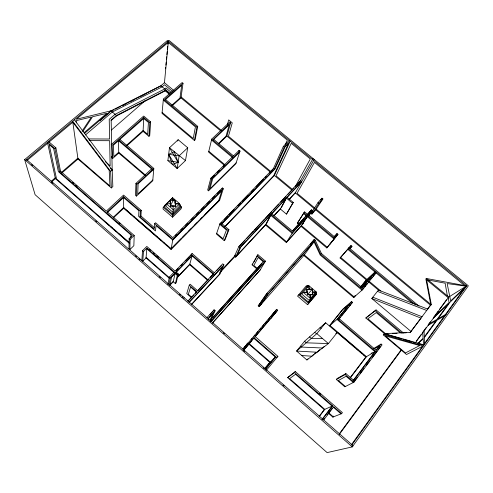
<?xml version="1.0" encoding="UTF-8"?>
<svg xmlns="http://www.w3.org/2000/svg" width="493" height="493" viewBox="0 0 493 493"><rect width="100%" height="100%" fill="white"/><g stroke="black" fill="none" stroke-linecap="round" stroke-linejoin="round"><path stroke-width="0.74" d="M129.215 243.209L55.407 178.626L47.433 142.243L54.896 148.72L59.591 171.977L132.364 235.475L129.141 238.594L129 248.755L129.905 249.55L133.856 245.693L134.195 235.438L107.24 211.928L123.595 196.713L140.376 211.238L140.086 216.858L154.118 229.017L154.691 223.619L155.566 222.768L172.803 237.675L222.374 187.95L223.286 188.72L219.656 200.213L171.046 249.384L123.669 208.262L123.595 196.713M129.905 249.55L130.084 239.419L134.195 235.438M130.842 237.903L130.904 234.927L58.371 171.626L53.608 148.418L49.14 144.541L56.572 178.984L129.56 242.839M118.486 139.766L118.745 153.07L112.589 158.561L112.09 145.398L118.486 139.766L152.078 168.415L135.926 183.421L135.532 195.345L136.407 196.103L152.762 180.74L153.816 168.409L119.337 139.014L143.746 117.513L149.829 122.634L148.941 136.321L143.087 131.366L143.746 117.513M136.407 196.103L136.838 184.203L153.816 168.409M140.086 216.858L140.949 216.033L141.257 210.394L123.564 195.092L106.309 211.121L60.516 171.176L55.888 147.882L48.431 141.411M111.196 144.634L143.691 116.052L150.642 121.907L149.73 135.618L148.941 136.321M214.356 272.771L192.134 253.556L175.12 271.138L146.815 246.445L142.532 250.678L141.867 260.396L142.773 261.198L146.045 257.938L146.883 248.145L174.257 272.031L174.121 272.647L146.822 248.823M142.773 261.198L143.481 251.51L146.883 248.145M152.078 168.415L152.01 169.265L118.505 140.684L113.445 145.145L113.834 156.577L118.727 152.214L145.94 175.502M165.556 68.823L165.697 67.325M165.907 65.076L166.19 62.075M166.4 59.826L166.677 56.824M166.887 54.575L167.164 51.58M167.38 49.331L167.657 46.33M167.866 44.08L168.144 41.079L168.97 40.395L468.35 285.829L352.273 446.904L327.118 452.605L35.108 194.71L24.65 159.59L167.447 40.506L168.144 41.079M121.937 105.724L160.909 85.788L164.465 82.707L168.353 41.252L466.655 285.897L351.977 444.735L351.275 444.902L422.464 346.357M163.386 99.068L162.031 113.365L194.384 140.48L195.129 139.778L197.736 126.368L165.044 99.099L183.014 83.262L182.157 82.553L163.386 99.068L196.96 127.089L194.384 140.48M169.943 93.824L165.938 90.496L165.987 90.016L116.453 115.467L111.165 120.015L112.194 170.405M167.873 160.632L169.487 147.74L178.158 139.722L187.734 147.777L185.454 160.607L177.141 168.495L167.873 160.632L178.109 162.302L174.3 151.801L168.668 154.309L172.501 164.557L178.109 162.302L169.487 147.74L185.454 160.607M179.187 205.489L179.526 203.621L172.624 197.711L163.257 207.202L163.029 208.995L172.568 217.203L181.165 208.73L181.51 206.943L180.383 205.982M172.316 198.05L164.822 205.322L164.57 207.183L172.796 214.252L180.21 206.961L180.561 205.106L179.458 204.164M166.086 205.673L166.344 203.8L170.313 203.745L170.436 206.16L173.08 206.123L173.216 210.117L179.458 203.997L175.52 204.053L175.656 206.456L173.018 206.493L173.08 206.123M172.026 105.89L180.986 97.904L183.014 83.262M175.656 206.456L175.514 200.891L173.628 199.492L170.239 200.959L170.251 204.12L170.313 203.745M170.436 206.16L170.239 200.959M179.119 155.874L177.141 168.495L168.668 154.309L179.119 155.874L187.734 147.777M172.975 211.583L173.277 209.747L166.344 203.8M172.796 214.252L173.098 212.434L180.561 205.106M172.568 217.203L172.858 215.453L181.51 206.943M175.514 200.891L175.52 204.053M171.046 249.384L172.877 239.358L223.286 188.72M167.916 284.381L169.358 277.091L174.257 272.031M168.994 284.467L170.319 277.929L175.212 272.869L177.431 274.798L175.385 283.611L173.259 281.749L175.212 272.869M213.29 274.262L213.524 273.658L192.245 255.245L176.081 271.97L175.946 272.592L192.067 255.898L213.29 274.262L210.209 277.559M176.081 271.97L178.293 273.905L176.217 282.742L175.385 283.611M218.824 143.814L226.903 136.05L230.65 122.658L229.775 121.937L211.731 139.1L208.613 152.097L224.734 165.611M210.831 178.213L207.67 190.07L208.545 190.809L235.876 163.651L240.017 151.098L239.123 150.359L210.831 178.213L211.737 178.977L208.545 190.809M192.134 253.556L190.366 255.861M227.322 124.871L228.684 119.891L232.258 122.849L228.444 136.271L270.768 171.428M177.203 277.645L189.651 264.692L192.245 255.245M197.576 290.722L190.138 284.233L189.281 285.145L186.761 293.569L191.703 297.895M221.924 189.392L222.374 187.95M239.123 150.359L238.84 151.222M289.237 140.388L283.352 146.403L273.467 168.433L220.026 223.594L216.439 234.009L224.235 240.676L225.005 239.869L228.931 229.676L221.758 223.563L274.367 169.179L284.313 147.191L290.192 141.177L274.367 175.49L225.005 226.798M195.487 293.317L196.719 291.634L189.281 285.145M221.758 223.563L221.505 224.284L275.112 168.846L285.065 146.92L288.59 143.315L273.652 175.828L224.722 226.675M224.235 240.676L228.136 230.508L228.931 229.676M187.833 301.143L222.731 263.81L223.902 264.821L220.088 273.874L191.481 304.662M235.629 257.149L240.005 247.566L301.704 181.43L300.594 180.512L238.84 246.574L234.514 256.194L235.629 257.149L265.511 224.987L270.922 214.424L292.571 232.616L286.322 242.55L265.511 224.987M285.133 145.01L287.333 140.135L168.242 42.429L76.347 119.257L110.98 110.826L160.909 85.788L169.999 93.35M208.256 319.593L209.205 317.535L213.457 312.839L209.913 320.314M213.426 311.182L214.073 309.801L215.139 310.726L210.203 321.048M177.505 141.047L178.158 139.722M266.59 223.526L270.959 215.01M280.351 209.02L286.254 197.995L292.596 203.276L286.451 214.122L280.351 209.02L274.077 215.768M281.441 207.547L286.23 198.611M257.254 269.264L252.089 264.846L257.901 254.708L265.419 261.111L260.064 270.189L212.458 323.118M253.926 262.023L256.095 258.036M256.822 256.705L257.901 254.708M295.128 186.841L310.3 158.98L291.227 143.327L276.055 175.816L292.75 189.682M299.534 182.428L313.03 158.499M289.212 199.48L295.325 192.905L314.22 159.473M286.981 197.212L293.317 202.494L286.451 214.122M257.124 255.565L263.687 261.167L263.324 261.795L258.227 257.445L253.821 265.45L257.648 268.722M298.968 224.605L297.334 223.237L303.91 212.711L304.625 211.916L307.466 214.282L311.49 209.815L312.408 210.585L308.76 216.193M303.762 213.296L297.334 223.237M304.175 212.643L304.625 211.916M305.259 216.932L306.745 215.077L303.91 212.711M311.49 209.815L307.503 214.443M300.952 226.262L307.669 215.848L334.568 238.273L326.81 247.917L300.952 226.262L286.322 242.55M307.922 215.768L302.08 224.814L303.546 223.187M311.003 213.358L318.028 202.568L321.972 198.192L322.884 198.95L315.705 209.833L311.884 214.091L311.003 213.358L312.913 211.232M320.721 200.109L321.972 198.192M311.884 214.091L318.94 203.326L322.884 198.95M82.836 131.502L92.567 116.73L106.827 113.328L84.112 132.672M82.078 131.132L91.427 117.001L76.125 120.656L76.415 122.868M355.157 295.837L354.22 297.002L304.31 254.918L259.145 306.677L258.215 305.876L266.473 293.896L314.275 239.407L315.23 240.214L321.436 253.525L362.497 287.998M267.305 293.07L259.743 304.021L262.258 301.149M259.145 306.677L267.465 294.746L315.23 240.214M260.674 304.828L268.315 293.89L313.992 241.736L320.197 255.01L362.01 290.143L363.828 287.881M424.578 343.43L444.409 315.976M445.475 314.503L464.418 288.282M310.572 244.226L312.636 241.385M310.615 244.436L311.428 243.32M313.055 241.083L314.275 239.407M416.443 340.922L420.954 334.741M422.31 332.886L426.371 327.321M428.177 324.85L430.389 321.812M433.495 317.56L434.826 315.736M435.251 315.156L438.197 311.12M439.454 309.394L446.479 299.769M415.451 342.703L448.79 297.02L466.655 285.897L426.346 278.496L425.841 278.865L430.759 304.68L427.252 309.425L427.77 309.099L378.439 290.087L368.32 281.62M339.178 433.982L401.142 349.87M339.307 434.425L401.401 350.11M378.439 290.087L371.79 298.499L421.065 318.17L410.121 332.584L431.283 304.347L426.346 278.496L448.79 297.02M328.486 413.3L332.824 417.09L341.631 413.639L342.401 412.604L295.282 371.556L287.666 377.62L324.246 409.597L332.676 405.838L294.487 372.548L287.666 377.62M332.824 417.09L333.57 416.098M357.419 377.034L353.308 382.488L346.08 376.258L338.432 380.491L345.39 386.512M360.161 373.398L363.822 368.554M366.102 365.523L369.762 360.679M372.049 357.647L377.077 350.985M377.989 349.771L380.276 346.745M340.601 317.024L338.74 319.347L352.569 302.363L351.595 301.543L342.943 309.074L329.373 325.904L337.6 318.946L375.592 351.287L353.672 380.3L345.889 373.595L337.101 378.569L336.374 379.518L344.804 386.808L353.937 382.167L382.05 344.89L381.058 344.052L373.602 348.551M321.997 419.432L332.091 406.096L295.566 374.249L289.601 378.606L324.788 409.356L319.291 416.579M322.638 419.099L332.676 405.838M323.488 419.728L324.406 418.514M327.155 414.878L332.202 408.204M353.043 380.627L374.914 351.688L337.027 319.427L349.901 303.435L342.425 309.924L329.897 325.46L366.441 356.667L350.233 378.008M376.085 350.135L379.283 345.901L374.378 348.853M323.673 420.011L333.706 406.731L341.631 413.639M381.058 344.052L376.307 350.344L339.313 318.866M350.104 377.718L365.972 356.827M383.314 334.889L383.77 334.599L423.321 345.913L406.515 354.516L383.314 334.889L384.485 333.662L410.62 332.294M383.77 334.599L384.485 333.662L424.048 344.909M319.144 416.308L324.246 409.597M336.374 379.518L345.137 374.575L345.889 373.595M385.643 334.642L365.837 318.003L376.091 309.943L403.373 332.911M365.837 318.003L376.091 309.943M242.92 349.112L276.715 309.327L277.688 310.171L254.893 337.181M243.579 348.403L247.85 342.98M335.955 333.533L337.163 332.59L328.418 343.566L306.905 359.976L296.601 351.053L304.643 341.199L325.663 322.761L365.812 357.037L375.592 351.287M243.437 350.517L247.936 344.878M334.075 237.158L337.039 233.546L337.97 234.323L326.81 247.917M270.922 316.469L275.094 311.249M244.399 349.408L248.836 343.861M272.154 315.027L276.715 309.327M254.08 337.717L248.934 344.139L269.825 362.404L275.87 356.71L254.08 337.717L247.911 344.909L246.913 344.034M329.57 244.67L336.355 236.246M376.59 272.216L362.632 289.594L320.703 254.376L314.491 241.059L303.861 255.528L353.641 297.507L355.046 295.769M371.549 276.456L368.548 279.161L363.279 285.706L366.231 283.062M362.182 287.93L364.691 284.812L361.609 287.567L368.967 278.428L372.123 275.575L374.994 272.013L347.799 249.335L349.401 247.437L340.084 257.981L366.287 279.913L375.641 271.427L362.386 287.9M294.487 372.548L295.282 371.556M337.6 318.946L351.595 301.543M364.74 286.747L365.646 285.613L364.617 286.532M373.078 276.37L375.943 272.802L412.351 303.158M341.538 315.865L348.533 307.151M349.469 305.993L350.868 304.249L349.136 305.74M360.562 287.006L366.287 279.913M360.673 287.068L366.884 279.365L340.614 257.383M270.934 318.441L276.068 312.087M325.663 322.761L316.845 333.632L296.601 351.053L317.061 352.23L319.778 349.574M266.294 370.379L277.904 356.334L255.127 336.491L277.688 310.171M264.92 368.32L269.825 362.404M264.889 368.462L270.213 362.041L249.261 343.726M265.721 368.844L275.439 357.117L253.71 338.173M265.252 369.528L275.87 356.71M308.945 286.519L307.798 285.546L299.923 294.802L308.532 302.141L316.426 292.873L315.274 291.893M308.532 302.141L316.426 292.873M307.54 304.649L316.463 294.136L307.54 304.649L297.556 296.12L306.473 285.65L307.583 286.593M349.925 248.706L351.984 246.303L351.041 245.52L340.084 257.981M310.282 298.801L315.884 292.121L312.038 292.275M351.041 245.52L348.372 248.694L416 305.062M243.024 349.087L247.486 343.886M251.054 339.695L252.052 338.531M254.049 336.208L255.041 335.049M256.539 333.305L258.03 331.561M259.528 329.823L261.025 328.079M262.516 326.335L264.014 324.597M265.012 323.433L267.003 321.109M268.001 319.951L269.991 317.628M243.998 349.901L251.43 341.224M299.923 294.802L301.05 293.477L309.721 300.872M306.628 286.908L307.798 285.546M320.703 254.376L321.436 253.525M337.97 234.323L334.032 238.939L307.207 216.563L292.139 233.3L270.546 215.151L240.917 246.925L237.09 255.263L265.863 224.309L286.723 241.909L301.383 225.591L327.309 247.301M337.039 233.546L334.34 236.677L308.384 215.047L312.408 210.585M334.211 236.88L335.425 235.469M302.117 293.686L303.263 292.361L307.133 292.207L307.453 294.777L310.035 294.678L310.522 298.542L309.327 299.836M307.724 287.08L308.901 285.712L316.136 291.856L314.91 293.181M258.215 305.876L259.392 304.526M309.148 289.816L308.667 285.989L303.029 292.626L307.133 292.207M307.453 294.777L312.383 289.108L307.047 289.373L306.578 289.915L306.899 292.472M308.421 215.213L311.933 211.312M212.384 322.995L260.409 269.603M349.944 248.571L351.984 246.303M210.462 320.105L263.687 261.167M210.973 319.772L211.996 318.638M213.025 317.498L225.344 303.854M226.367 302.72L261.783 263.496M306.745 215.077L292.374 231.007L271.674 213.623M210.942 321.522L265.419 261.111M292.454 231.131L304.236 218.072M210.942 321.75L265.049 261.74M292.571 232.616L307.669 215.848M208.034 318.564L215.139 310.726M310.035 294.678L309.795 294.943L312.365 294.839L312.852 294.309L312.198 289.175M206.968 317.634L214.073 309.801M210.036 314.522L212.397 311.915M252.089 264.846L252.847 264.014M292.596 203.276L293.317 202.494M221.037 270.669L235.562 255.066M219.903 272.703L234.927 256.551M191.42 304.397L219.12 274.601L222.386 266.793L189.139 302.437M273.923 215.632L280.733 208.305M289.101 199.308L295.738 192.165M189.004 302.227L223.902 264.821M271.298 214.35L285.848 198.753M287.099 197.41L301.266 182.219M188.184 301.131L193.922 294.993M197.89 290.741L208.157 279.759M216.649 270.669L221.215 265.782M239.758 245.933L245.009 240.319M246.586 238.637L253.408 231.334M254.456 230.213L264.427 219.539M265.474 218.417L271.772 211.676M273.35 209.993L278.594 204.373M280.696 202.13L285.946 196.51M288.041 194.267L293.816 188.086M295.917 185.843L299.066 182.472M183.31 298.727L184.253 297.723M182.009 297.587L182.952 296.583M173.382 281.183L169.956 284.744L171.539 277.152L175.077 273.486L177.289 275.408M177.338 277.066L189.817 264.088L208.034 279.888M169.592 285.558L173.259 281.749M177.431 274.798L178.293 273.905M221.375 222.663L219.773 224.315L226.429 229.991L223.101 238.84L216.673 233.343M224.58 219.354L227.784 216.051M228.851 214.948L234.187 209.439M237.922 205.581L240.59 202.82M242.192 201.169L248.065 195.105M251.264 191.802L253.402 189.595M256.07 186.841L263.539 179.125M265.142 177.474L266.208 176.371M269.412 173.061L272.611 169.758M176.05 270.657L178.17 268.469M180.82 265.727L182.41 264.082M185.596 260.791L189.306 256.958M181.332 238.587L171.034 248.996L169.302 247.492M182.404 237.503L186.163 233.7M188.314 231.531L191.53 228.271M194.753 225.018L196.904 222.842M200.657 219.046L202.272 217.419M204.952 214.701L219.656 200.213M175.385 235.654L176.469 234.563M180.808 230.213L182.435 228.579M185.688 225.319L187.851 223.138M191.105 219.878L193.274 217.703M196.528 214.437L198.697 212.261M201.409 209.537L204.12 206.82M206.826 204.096L209.537 201.378M212.249 198.661L214.96 195.937M217.13 193.761L220.383 190.495M236.141 162.844L209.919 188.881L212.723 178.608L239.734 151.961M211.707 177.955L214.443 175.261M217.173 172.575L219.36 170.418M223.187 166.646L224.826 165.032M211.737 178.977L240.017 151.098M306.905 359.976L307.989 358.91M313.449 354.633L311.841 356.211L301.747 355.508M314.522 353.586L315.588 352.538M336.078 333.65L337.163 332.59M324.191 346.45L322.576 348.021L301.254 347.054L300.638 346.104M466.144 286.599L449.961 302.308L437.987 318.805L446.375 313.986M434.438 316.685L449.068 302.597L448.26 297.747L426.611 279.864M433.316 318.219L448.593 303.515L437.131 319.298L429.212 323.846M218.491 143.5L226.034 136.253L229.245 124.674L213.167 140.006M230.65 122.658L213.389 139.112L233.503 155.893M140.376 211.238L141.257 210.394M418.144 343.134L423.111 338.389L422.692 332.781M418.132 343.59L423.142 338.827L423.616 345.131M152.83 179.951L137.713 194.143L138.126 183.803L153.748 169.259M113.335 217.216L123.663 207.516L171.163 248.737L218.719 200.657L221.832 190.723L172.753 240.054L156.047 225.591L155.443 230.94L138.656 216.384L138.915 210.77L123.601 197.514L107.289 212.699L107.24 211.928M113.365 217.937L123.669 208.262M276.419 357.721L277.904 356.334M196.96 127.089L197.736 126.368M111.356 187.932L110.605 171.385L72.674 121.161L77.98 159.036L111.356 187.932L112.848 186.564L112.176 169.968L74.375 119.744M110.605 171.385L112.176 169.968L110.45 168.477M374.316 274.268L375.943 272.802M370.496 279.05L372.505 277.251M126.454 145.33L143.13 130.479L147.69 134.336L148.418 122.443L143.703 118.468L119.355 139.932M171.564 105.471L179.976 97.978L181.695 85.314L164.945 100.085M127.021 145.688L143.087 131.366M149.829 122.634L150.642 121.907M364.789 285.995L367.186 283.869M353.641 297.507L362.632 289.594M51.167 181.332L55.228 177.807M61.268 172.568L77.857 158.179L109.97 185.972L109.193 170.338L72.822 122.209L48.647 142.422M51.358 182.139L55.407 178.626M62.001 172.901L77.98 159.036M111.436 129.992L145.115 100.757M59.591 171.977L60.516 171.176M351.404 303.361L352.569 302.363M165.938 90.496L116.465 115.96L111.184 120.502L111.165 120.015M99.906 120.785L109.834 112.318M85.48 134.934L112.349 111.985L162.179 86.842L164.576 84.759L172.698 91.507M84.673 133.252L110.98 110.826L116.453 115.467L116.465 115.96M54.896 148.72L55.888 147.882M47.655 143.253L26.942 160.564L26.659 159.59L168.353 41.252M430.759 304.68L431.283 304.347M371.05 353.444L372.357 352.668M428.189 325.251L436.089 320.733L424.307 336.953L424.06 330.908M445.315 315.458L436.94 320.247L424.337 337.613L424.609 344.139M115.103 109.224L120.569 106.426M112.164 110.74L113.908 109.859M122.079 105.761L125.481 104.048M130.922 101.318L134.324 99.604M139.772 96.868L145.213 94.138M384.022 333.952L387.862 333.749M392.465 333.508L397.075 333.268M401.678 333.028L406.281 332.787M311.459 289.2L307.047 289.373L307.694 294.512L312.852 294.309L312.291 289.909M311.952 289.446L309.388 289.545L308.901 285.712M312.279 292.004L316.136 291.856M175.582 203.677L179.526 203.621M89.178 140.622L109.649 140.696L110.142 165.808L105.545 161.852M88.407 138.934L109.612 139.02L109.23 119.331L115.085 114.302L164.717 88.956L165.876 87.945L171.188 92.364M322.625 338.592L311.348 338.358L309.475 336.959M428.17 279.993L445.136 283.198L447.354 295.837M385.649 334.236L401.746 338.851M403.206 339.27L411.982 341.791M413.448 342.216L415.642 342.845M417.103 343.264L422.224 344.73M319.957 327.765L321.276 328.172M377.428 291.369L426.753 310.479M372.813 297.205L422.094 316.771M314.571 332.492L316.845 333.632L328.418 343.566L306.159 342.826L304.643 341.199M464.523 285.509L314.454 162.388L297.082 193.281L314.7 207.917M283.352 146.403L284.313 147.191M318.028 202.568L318.94 203.326M273.467 168.433L274.367 169.179M164.465 82.707L173.875 90.515M181.116 96.955L221.486 130.491M316.167 209.137L431.098 304.594M180.986 97.904L220.79 130.972M226.903 136.05L270.558 172.322M274.367 175.49L291.918 190.07M295.325 192.905L314.238 208.613M315.705 209.833L430.925 305.568M164.761 90.447L169.296 94.225M350.005 248.651L418.982 306.122M303.454 213.438L306.282 215.798M211.731 139.1L232.745 156.638M211.515 140L232.48 157.495M163.294 100.054L195.431 126.886L193.238 138.521L162.117 112.441M368.548 279.161L369.491 279.95M368.98 281.121L380.855 291.055M297.754 222.559L299.399 223.933M208.816 151.265L225.042 164.859M371.79 298.499L410.959 331.413M375.395 310.836L401.53 332.849M400.291 332.867L376.227 312.593L367.895 318.761L386.062 334.125M385.717 333.595L386.869 334.574M303.263 292.361L310.522 298.542M220.026 223.594L228.136 230.508M298.641 294.851L308.692 303.423M238.84 246.574L240.005 247.566M337.348 332.374L355.453 347.842M356.624 348.841L358.374 350.338M360.13 351.836L361.88 353.333M363.631 354.831L364.802 355.829M118.745 153.07L145.312 175.81M112.589 158.561L111.726 157.822L111.671 156.355M164.822 205.322L173.098 212.434M266.473 293.896L267.465 294.746M135.926 183.421L136.838 184.203M163.257 207.202L172.858 215.453M345.137 374.575L353.937 382.167M154.691 223.619L172.877 239.358M140.949 216.033L154.414 227.692M189.651 264.692L207.818 280.455M123.57 207.799L124.729 208.804M125.881 209.808L128.198 211.817M129.936 213.327L131.674 214.831M133.412 216.341L134.564 217.345M137.461 219.86L154.827 234.927M155.985 235.931L157.723 237.441M159.461 238.951L161.199 240.455M163.51 242.464L164.668 243.468M319.439 393.371L320.592 394.375M333.12 406.99L341.02 413.88M72.496 182.348L73.648 183.347M75.94 185.35L77.087 186.354M118.85 222.787L120.009 223.791M149.348 249.39L150.488 250.382M153.335 252.866L154.475 253.864M156.756 255.849L158.463 257.34M176.494 273.073L178.152 274.515M196.528 292.201L190.588 287.018L188.351 294.278L191.789 297.285M328.492 412.598L333.385 416.875M129.141 238.594L130.084 239.419M142.532 250.678L143.481 251.51M169.358 277.091L170.319 277.929M146.094 257.309L169.592 277.867M106.593 223.058L109.489 225.584M110.642 226.595L112.379 228.117M114.69 230.139L115.849 231.149M118.739 233.682L129.148 242.79M146.045 257.938L169.475 278.446M26.659 159.59L351.977 444.735L352.92 446.005M31.564 164.613L32.723 165.63M51.783 182.342L52.936 183.353M95.679 220.827L96.838 221.838M135.532 255.768L136.69 256.779M139.001 258.807L140.154 259.817M159.214 276.53L160.373 277.541M179.434 294.253L180.586 295.264M223.317 332.726L224.475 333.736M243.579 350.492L244.738 351.503M263.268 367.747L264.427 368.764M282.951 385.008L284.11 386.019M24.65 159.59L352.273 446.904M309.875 295.584L310.115 297.513M172.624 197.711L172.778 200.589M110.98 110.826L110.999 111.319M173.628 199.492L170.498 205.784L175.785 205.71L173.628 199.492M466.187 286.193L450.664 300.927L447.157 283.567L466.187 286.193M419.685 345.556L405.456 352.945L385.31 335.906L419.685 345.556"/></g></svg>
